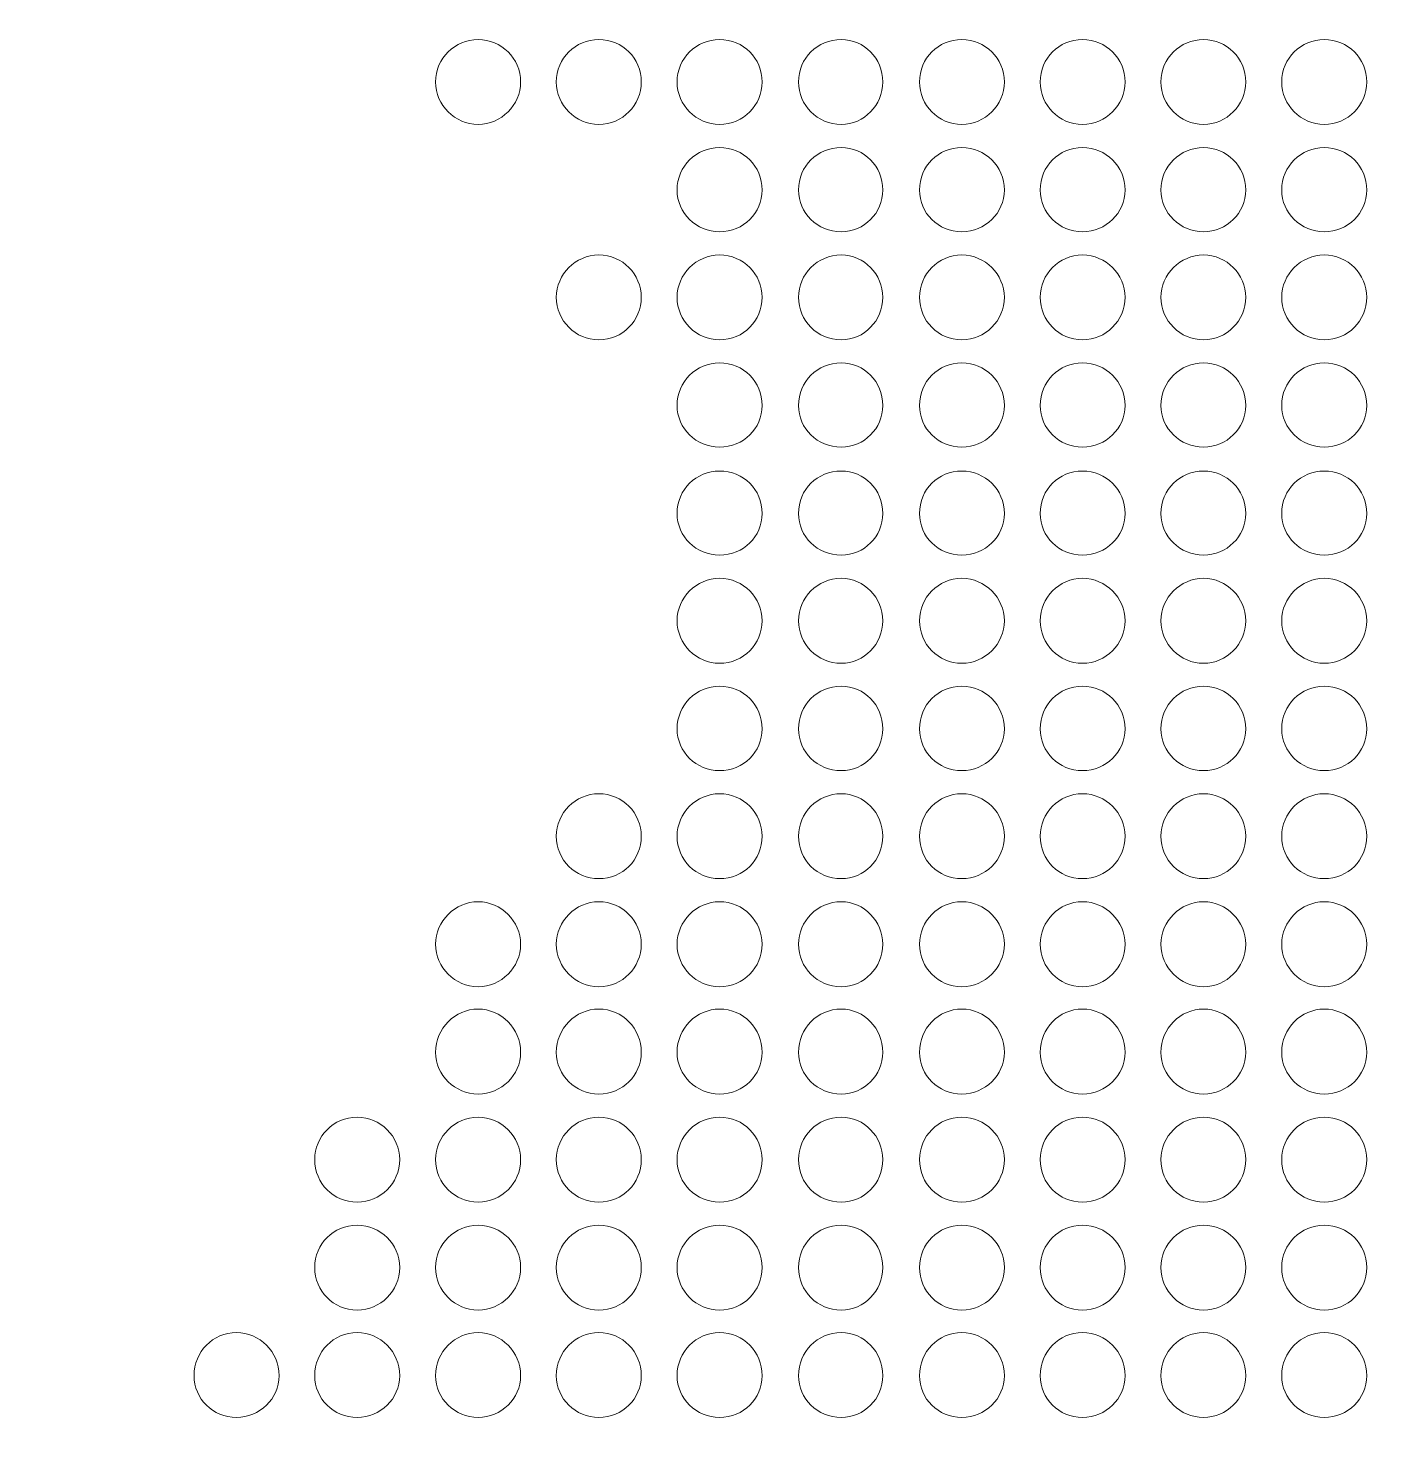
# Model space of a CAD drawing. Header units: inches. Extents: x 243 to 900, y -519 to -86.
# Drawn here: x 300.23 to 328, y -228.56 to -199.88 of the extents above; entities that cross this region are included whole.
import ezdxf

# ---------------------------------------------------------------- set-up
doc = ezdxf.new("R2010")
doc.units = ezdxf.units.IN
doc.header["$MEASUREMENT"] = 0
doc.layers.add('Layer 1', color=7, linetype='Continuous')

# ---------------------------------------------------------------- blocks, each defined once
blk = doc.blocks.new('block 3')
at = {"layer": 'Layer 1', "lineweight": 0}
blk.add_open_spline([(898.138, -484.267), (898.138, -494.991), (889.368, -503.763), (878.645, -503.763), (878.645, -503.763), (266.12, -503.763), (266.12, -503.763), (255.397, -503.763), (246.624, -494.991), (246.624, -484.267), (246.624, -484.267), (246.624, -108.507), (246.624, -108.507), (246.624, -97.783), (255.397, -89.011), (266.12, -89.011), (266.12, -89.011), (878.645, -89.011), (878.645, -89.011), (889.368, -89.011), (898.138, -97.783), (898.138, -108.507), (898.138, -108.507), (898.138, -484.267), (898.138, -484.267)], degree=3, knots=[0, 0, 0, 0, 1, 1, 1, 2, 2, 2, 3, 3, 3, 4, 4, 4, 5, 5, 5, 6, 6, 6, 7, 7, 7, 8, 8, 8, 8], dxfattribs=at)
blk = doc.blocks.new('block 2')
at = {"layer": 'Layer 1'}
blk.add_blockref('block 3', (0, 0), dxfattribs=at)
blk = doc.blocks.new('block 33')
at = {"layer": 'Layer 1', "lineweight": 0}
for points in [[(310.309, -200.984), (310.309, -201.455), (309.91, -201.852), (309.439, -201.852), (308.966, -201.852), (308.567, -201.455), (308.567, -200.984), (308.567, -200.494), (308.966, -200.114), (309.439, -200.114), (309.91, -200.114), (310.309, -200.494), (310.309, -200.984)], [(312.778, -200.984), (312.778, -201.455), (312.397, -201.852), (311.908, -201.852), (311.435, -201.852), (311.039, -201.455), (311.039, -200.984), (311.039, -200.494), (311.435, -200.114), (311.908, -200.114), (312.397, -200.114), (312.778, -200.494), (312.778, -200.984)], [(315.253, -200.984), (315.253, -201.455), (314.869, -201.852), (314.38, -201.852), (313.907, -201.852), (313.511, -201.455), (313.511, -200.984), (313.511, -200.494), (313.907, -200.114), (314.38, -200.114), (314.869, -200.114), (315.253, -200.494), (315.253, -200.984)], [(317.722, -200.984), (317.722, -201.455), (317.339, -201.852), (316.871, -201.852), (316.379, -201.852), (315.998, -201.455), (315.998, -200.984), (315.998, -200.494), (316.379, -200.114), (316.871, -200.114), (317.339, -200.114), (317.722, -200.494), (317.722, -200.984)], [(320.21, -200.984), (320.21, -201.455), (319.814, -201.852), (319.34, -201.852), (318.854, -201.852), (318.473, -201.455), (318.473, -200.984), (318.473, -200.494), (318.854, -200.114), (319.34, -200.114), (319.814, -200.114), (320.21, -200.494), (320.21, -200.984)], [(322.682, -200.984), (322.682, -201.455), (322.283, -201.852), (321.812, -201.852), (321.326, -201.852), (320.943, -201.455), (320.943, -200.984), (320.943, -200.494), (321.326, -200.114), (321.812, -200.114), (322.283, -200.114), (322.682, -200.494), (322.682, -200.984)], [(325.152, -200.984), (325.152, -201.455), (324.758, -201.852), (324.287, -201.852), (323.809, -201.852), (323.415, -201.455), (323.415, -200.984), (323.415, -200.494), (323.809, -200.114), (324.287, -200.114), (324.758, -200.114), (325.152, -200.494), (325.152, -200.984)], [(327.626, -200.984), (327.626, -201.455), (327.245, -201.852), (326.756, -201.852), (326.283, -201.852), (325.886, -201.455), (325.886, -200.984), (325.886, -200.494), (326.283, -200.114), (326.756, -200.114), (327.245, -200.114), (327.626, -200.494), (327.626, -200.984)]]:
    blk.add_open_spline(points, degree=3, knots=[0, 0, 0, 0, 1, 1, 1, 2, 2, 2, 3, 3, 3, 4, 4, 4, 4], dxfattribs=at)
blk = doc.blocks.new('block 34')
at = {"layer": 'Layer 1', "lineweight": 0}
for points in [[(315.253, -203.195), (315.253, -203.669), (314.869, -204.049), (314.38, -204.049), (313.907, -204.049), (313.511, -203.669), (313.511, -203.195), (313.511, -202.706), (313.907, -202.327), (314.38, -202.327), (314.869, -202.327), (315.253, -202.706), (315.253, -203.195)], [(317.722, -203.195), (317.722, -203.669), (317.339, -204.049), (316.871, -204.049), (316.379, -204.049), (315.998, -203.669), (315.998, -203.195), (315.998, -202.706), (316.379, -202.327), (316.871, -202.327), (317.339, -202.327), (317.722, -202.706), (317.722, -203.195)], [(320.21, -203.195), (320.21, -203.669), (319.814, -204.049), (319.34, -204.049), (318.854, -204.049), (318.473, -203.669), (318.473, -203.195), (318.473, -202.706), (318.854, -202.327), (319.34, -202.327), (319.814, -202.327), (320.21, -202.706), (320.21, -203.195)], [(322.682, -203.195), (322.682, -203.669), (322.283, -204.049), (321.812, -204.049), (321.326, -204.049), (320.943, -203.669), (320.943, -203.195), (320.943, -202.706), (321.326, -202.327), (321.812, -202.327), (322.283, -202.327), (322.682, -202.706), (322.682, -203.195)], [(325.152, -203.195), (325.152, -203.669), (324.758, -204.049), (324.287, -204.049), (323.809, -204.049), (323.415, -203.669), (323.415, -203.195), (323.415, -202.706), (323.809, -202.327), (324.287, -202.327), (324.758, -202.327), (325.152, -202.706), (325.152, -203.195)], [(327.626, -203.195), (327.626, -203.669), (327.245, -204.049), (326.756, -204.049), (326.283, -204.049), (325.886, -203.669), (325.886, -203.195), (325.886, -202.706), (326.283, -202.327), (326.756, -202.327), (327.245, -202.327), (327.626, -202.706), (327.626, -203.195)]]:
    blk.add_open_spline(points, degree=3, knots=[0, 0, 0, 0, 1, 1, 1, 2, 2, 2, 3, 3, 3, 4, 4, 4, 4], dxfattribs=at)
blk = doc.blocks.new('block 35')
at = {"layer": 'Layer 1', "lineweight": 0}
for points in [[(312.778, -205.392), (312.778, -205.868), (312.397, -206.263), (311.908, -206.263), (311.435, -206.263), (311.039, -205.868), (311.039, -205.392), (311.039, -204.921), (311.435, -204.525), (311.908, -204.525), (312.397, -204.525), (312.778, -204.921), (312.778, -205.392)], [(315.253, -205.392), (315.253, -205.868), (314.869, -206.263), (314.38, -206.263), (313.907, -206.263), (313.511, -205.868), (313.511, -205.392), (313.511, -204.921), (313.907, -204.525), (314.38, -204.525), (314.869, -204.525), (315.253, -204.921), (315.253, -205.392)], [(317.722, -205.392), (317.722, -205.868), (317.339, -206.263), (316.871, -206.263), (316.379, -206.263), (315.998, -205.868), (315.998, -205.392), (315.998, -204.921), (316.379, -204.525), (316.871, -204.525), (317.339, -204.525), (317.722, -204.921), (317.722, -205.392)], [(320.21, -205.392), (320.21, -205.868), (319.814, -206.263), (319.34, -206.263), (318.854, -206.263), (318.473, -205.868), (318.473, -205.392), (318.473, -204.921), (318.854, -204.525), (319.34, -204.525), (319.814, -204.525), (320.21, -204.921), (320.21, -205.392)], [(322.682, -205.392), (322.682, -205.868), (322.283, -206.263), (321.812, -206.263), (321.326, -206.263), (320.943, -205.868), (320.943, -205.392), (320.943, -204.921), (321.326, -204.525), (321.812, -204.525), (322.283, -204.525), (322.682, -204.921), (322.682, -205.392)], [(325.152, -205.392), (325.152, -205.868), (324.758, -206.263), (324.287, -206.263), (323.809, -206.263), (323.415, -205.868), (323.415, -205.392), (323.415, -204.921), (323.809, -204.525), (324.287, -204.525), (324.758, -204.525), (325.152, -204.921), (325.152, -205.392)], [(327.626, -205.392), (327.626, -205.868), (327.245, -206.263), (326.756, -206.263), (326.283, -206.263), (325.886, -205.868), (325.886, -205.392), (325.886, -204.921), (326.283, -204.525), (326.756, -204.525), (327.245, -204.525), (327.626, -204.921), (327.626, -205.392)]]:
    blk.add_open_spline(points, degree=3, knots=[0, 0, 0, 0, 1, 1, 1, 2, 2, 2, 3, 3, 3, 4, 4, 4, 4], dxfattribs=at)
blk = doc.blocks.new('block 36')
at = {"layer": 'Layer 1', "lineweight": 0}
for points in [[(315.253, -207.606), (315.253, -208.078), (314.869, -208.459), (314.38, -208.459), (313.907, -208.459), (313.511, -208.078), (313.511, -207.606), (313.511, -207.117), (313.907, -206.734), (314.38, -206.734), (314.869, -206.734), (315.253, -207.117), (315.253, -207.606)], [(317.722, -207.606), (317.722, -208.078), (317.339, -208.459), (316.871, -208.459), (316.379, -208.459), (315.998, -208.078), (315.998, -207.606), (315.998, -207.117), (316.379, -206.734), (316.871, -206.734), (317.339, -206.734), (317.722, -207.117), (317.722, -207.606)], [(320.21, -207.606), (320.21, -208.078), (319.814, -208.459), (319.34, -208.459), (318.854, -208.459), (318.473, -208.078), (318.473, -207.606), (318.473, -207.117), (318.854, -206.734), (319.34, -206.734), (319.814, -206.734), (320.21, -207.117), (320.21, -207.606)], [(322.682, -207.606), (322.682, -208.078), (322.283, -208.459), (321.812, -208.459), (321.326, -208.459), (320.943, -208.078), (320.943, -207.606), (320.943, -207.117), (321.326, -206.734), (321.812, -206.734), (322.283, -206.734), (322.682, -207.117), (322.682, -207.606)], [(325.152, -207.606), (325.152, -208.078), (324.758, -208.459), (324.287, -208.459), (323.809, -208.459), (323.415, -208.078), (323.415, -207.606), (323.415, -207.117), (323.809, -206.734), (324.287, -206.734), (324.758, -206.734), (325.152, -207.117), (325.152, -207.606)], [(327.626, -207.606), (327.626, -208.078), (327.245, -208.459), (326.756, -208.459), (326.283, -208.459), (325.886, -208.078), (325.886, -207.606), (325.886, -207.117), (326.283, -206.734), (326.756, -206.734), (327.245, -206.734), (327.626, -207.117), (327.626, -207.606)]]:
    blk.add_open_spline(points, degree=3, knots=[0, 0, 0, 0, 1, 1, 1, 2, 2, 2, 3, 3, 3, 4, 4, 4, 4], dxfattribs=at)
blk = doc.blocks.new('block 37')
at = {"layer": 'Layer 1', "lineweight": 0}
for points in [[(315.253, -209.817), (315.253, -210.291), (314.869, -210.671), (314.38, -210.671), (313.907, -210.671), (313.511, -210.291), (313.511, -209.817), (313.511, -209.327), (313.907, -208.948), (314.38, -208.948), (314.869, -208.948), (315.253, -209.327), (315.253, -209.817)], [(317.722, -209.817), (317.722, -210.291), (317.339, -210.671), (316.871, -210.671), (316.379, -210.671), (315.998, -210.291), (315.998, -209.817), (315.998, -209.327), (316.379, -208.948), (316.871, -208.948), (317.339, -208.948), (317.722, -209.327), (317.722, -209.817)], [(320.21, -209.817), (320.21, -210.291), (319.814, -210.671), (319.34, -210.671), (318.854, -210.671), (318.473, -210.291), (318.473, -209.817), (318.473, -209.327), (318.854, -208.948), (319.34, -208.948), (319.814, -208.948), (320.21, -209.327), (320.21, -209.817)], [(322.682, -209.817), (322.682, -210.291), (322.283, -210.671), (321.812, -210.671), (321.326, -210.671), (320.943, -210.291), (320.943, -209.817), (320.943, -209.327), (321.326, -208.948), (321.812, -208.948), (322.283, -208.948), (322.682, -209.327), (322.682, -209.817)], [(325.152, -209.817), (325.152, -210.291), (324.758, -210.671), (324.287, -210.671), (323.809, -210.671), (323.415, -210.291), (323.415, -209.817), (323.415, -209.327), (323.809, -208.948), (324.287, -208.948), (324.758, -208.948), (325.152, -209.327), (325.152, -209.817)], [(327.626, -209.817), (327.626, -210.291), (327.245, -210.671), (326.756, -210.671), (326.283, -210.671), (325.886, -210.291), (325.886, -209.817), (325.886, -209.327), (326.283, -208.948), (326.756, -208.948), (327.245, -208.948), (327.626, -209.327), (327.626, -209.817)]]:
    blk.add_open_spline(points, degree=3, knots=[0, 0, 0, 0, 1, 1, 1, 2, 2, 2, 3, 3, 3, 4, 4, 4, 4], dxfattribs=at)
blk = doc.blocks.new('block 38')
at = {"layer": 'Layer 1', "lineweight": 0}
for points in [[(315.253, -212.014), (315.253, -212.49), (314.869, -212.886), (314.38, -212.886), (313.907, -212.886), (313.511, -212.49), (313.511, -212.014), (313.511, -211.543), (313.907, -211.145), (314.38, -211.145), (314.869, -211.145), (315.253, -211.543), (315.253, -212.014)], [(317.722, -212.014), (317.722, -212.49), (317.339, -212.886), (316.871, -212.886), (316.379, -212.886), (315.998, -212.49), (315.998, -212.014), (315.998, -211.543), (316.379, -211.145), (316.871, -211.145), (317.339, -211.145), (317.722, -211.543), (317.722, -212.014)], [(320.21, -212.014), (320.21, -212.49), (319.814, -212.886), (319.34, -212.886), (318.854, -212.886), (318.473, -212.49), (318.473, -212.014), (318.473, -211.543), (318.854, -211.145), (319.34, -211.145), (319.814, -211.145), (320.21, -211.543), (320.21, -212.014)], [(322.682, -212.014), (322.682, -212.49), (322.283, -212.886), (321.812, -212.886), (321.326, -212.886), (320.943, -212.49), (320.943, -212.014), (320.943, -211.543), (321.326, -211.145), (321.812, -211.145), (322.283, -211.145), (322.682, -211.543), (322.682, -212.014)], [(325.152, -212.014), (325.152, -212.49), (324.758, -212.886), (324.287, -212.886), (323.809, -212.886), (323.415, -212.49), (323.415, -212.014), (323.415, -211.543), (323.809, -211.145), (324.287, -211.145), (324.758, -211.145), (325.152, -211.543), (325.152, -212.014)], [(327.626, -212.014), (327.626, -212.49), (327.245, -212.886), (326.756, -212.886), (326.283, -212.886), (325.886, -212.49), (325.886, -212.014), (325.886, -211.543), (326.283, -211.145), (326.756, -211.145), (327.245, -211.145), (327.626, -211.543), (327.626, -212.014)]]:
    blk.add_open_spline(points, degree=3, knots=[0, 0, 0, 0, 1, 1, 1, 2, 2, 2, 3, 3, 3, 4, 4, 4, 4], dxfattribs=at)
blk = doc.blocks.new('block 39')
at = {"layer": 'Layer 1', "lineweight": 0}
for points in [[(315.253, -214.229), (315.253, -214.699), (314.869, -215.083), (314.38, -215.083), (313.907, -215.083), (313.511, -214.699), (313.511, -214.229), (313.511, -213.74), (313.907, -213.355), (314.38, -213.355), (314.869, -213.355), (315.253, -213.74), (315.253, -214.229)], [(317.722, -214.229), (317.722, -214.699), (317.339, -215.083), (316.871, -215.083), (316.379, -215.083), (315.998, -214.699), (315.998, -214.229), (315.998, -213.74), (316.379, -213.355), (316.871, -213.355), (317.339, -213.355), (317.722, -213.74), (317.722, -214.229)], [(320.21, -214.229), (320.21, -214.699), (319.814, -215.083), (319.34, -215.083), (318.854, -215.083), (318.473, -214.699), (318.473, -214.229), (318.473, -213.74), (318.854, -213.355), (319.34, -213.355), (319.814, -213.355), (320.21, -213.74), (320.21, -214.229)], [(322.682, -214.229), (322.682, -214.699), (322.283, -215.083), (321.812, -215.083), (321.326, -215.083), (320.943, -214.699), (320.943, -214.229), (320.943, -213.74), (321.326, -213.355), (321.812, -213.355), (322.283, -213.355), (322.682, -213.74), (322.682, -214.229)], [(325.152, -214.229), (325.152, -214.699), (324.758, -215.083), (324.287, -215.083), (323.809, -215.083), (323.415, -214.699), (323.415, -214.229), (323.415, -213.74), (323.809, -213.355), (324.287, -213.355), (324.758, -213.355), (325.152, -213.74), (325.152, -214.229)], [(327.626, -214.229), (327.626, -214.699), (327.245, -215.083), (326.756, -215.083), (326.283, -215.083), (325.886, -214.699), (325.886, -214.229), (325.886, -213.74), (326.283, -213.355), (326.756, -213.355), (327.245, -213.355), (327.626, -213.74), (327.626, -214.229)]]:
    blk.add_open_spline(points, degree=3, knots=[0, 0, 0, 0, 1, 1, 1, 2, 2, 2, 3, 3, 3, 4, 4, 4, 4], dxfattribs=at)
blk = doc.blocks.new('block 40')
at = {"layer": 'Layer 1', "lineweight": 0}
for points in [[(312.778, -216.425), (312.778, -216.914), (312.397, -217.295), (311.908, -217.295), (311.435, -217.295), (311.039, -216.914), (311.039, -216.425), (311.039, -215.952), (311.435, -215.556), (311.908, -215.556), (312.397, -215.556), (312.778, -215.952), (312.778, -216.425)], [(315.253, -216.425), (315.253, -216.914), (314.869, -217.295), (314.38, -217.295), (313.907, -217.295), (313.511, -216.914), (313.511, -216.425), (313.511, -215.952), (313.907, -215.556), (314.38, -215.556), (314.869, -215.556), (315.253, -215.952), (315.253, -216.425)], [(317.722, -216.425), (317.722, -216.914), (317.339, -217.295), (316.871, -217.295), (316.379, -217.295), (315.998, -216.914), (315.998, -216.425), (315.998, -215.952), (316.379, -215.556), (316.871, -215.556), (317.339, -215.556), (317.722, -215.952), (317.722, -216.425)], [(320.21, -216.425), (320.21, -216.914), (319.814, -217.295), (319.34, -217.295), (318.854, -217.295), (318.473, -216.914), (318.473, -216.425), (318.473, -215.952), (318.854, -215.556), (319.34, -215.556), (319.814, -215.556), (320.21, -215.952), (320.21, -216.425)], [(322.682, -216.425), (322.682, -216.914), (322.283, -217.295), (321.812, -217.295), (321.326, -217.295), (320.943, -216.914), (320.943, -216.425), (320.943, -215.952), (321.326, -215.556), (321.812, -215.556), (322.283, -215.556), (322.682, -215.952), (322.682, -216.425)], [(325.152, -216.425), (325.152, -216.914), (324.758, -217.295), (324.287, -217.295), (323.809, -217.295), (323.415, -216.914), (323.415, -216.425), (323.415, -215.952), (323.809, -215.556), (324.287, -215.556), (324.758, -215.556), (325.152, -215.952), (325.152, -216.425)], [(327.626, -216.425), (327.626, -216.914), (327.245, -217.295), (326.756, -217.295), (326.283, -217.295), (325.886, -216.914), (325.886, -216.425), (325.886, -215.952), (326.283, -215.556), (326.756, -215.556), (327.245, -215.556), (327.626, -215.952), (327.626, -216.425)]]:
    blk.add_open_spline(points, degree=3, knots=[0, 0, 0, 0, 1, 1, 1, 2, 2, 2, 3, 3, 3, 4, 4, 4, 4], dxfattribs=at)
blk = doc.blocks.new('block 41')
at = {"layer": 'Layer 1', "lineweight": 0}
for points in [[(310.309, -218.637), (310.309, -219.111), (309.91, -219.509), (309.439, -219.509), (308.966, -219.509), (308.567, -219.111), (308.567, -218.637), (308.567, -218.166), (308.966, -217.768), (309.439, -217.768), (309.91, -217.768), (310.309, -218.166), (310.309, -218.637)], [(312.778, -218.637), (312.778, -219.111), (312.397, -219.509), (311.908, -219.509), (311.435, -219.509), (311.039, -219.111), (311.039, -218.637), (311.039, -218.166), (311.435, -217.768), (311.908, -217.768), (312.397, -217.768), (312.778, -218.166), (312.778, -218.637)], [(315.253, -218.637), (315.253, -219.111), (314.869, -219.509), (314.38, -219.509), (313.907, -219.509), (313.511, -219.111), (313.511, -218.637), (313.511, -218.166), (313.907, -217.768), (314.38, -217.768), (314.869, -217.768), (315.253, -218.166), (315.253, -218.637)], [(317.722, -218.637), (317.722, -219.111), (317.339, -219.509), (316.871, -219.509), (316.379, -219.509), (315.998, -219.111), (315.998, -218.637), (315.998, -218.166), (316.379, -217.768), (316.871, -217.768), (317.339, -217.768), (317.722, -218.166), (317.722, -218.637)], [(320.21, -218.637), (320.21, -219.111), (319.814, -219.509), (319.34, -219.509), (318.854, -219.509), (318.473, -219.111), (318.473, -218.637), (318.473, -218.166), (318.854, -217.768), (319.34, -217.768), (319.814, -217.768), (320.21, -218.166), (320.21, -218.637)], [(322.682, -218.637), (322.682, -219.111), (322.283, -219.509), (321.812, -219.509), (321.326, -219.509), (320.943, -219.111), (320.943, -218.637), (320.943, -218.166), (321.326, -217.768), (321.812, -217.768), (322.283, -217.768), (322.682, -218.166), (322.682, -218.637)], [(325.152, -218.637), (325.152, -219.111), (324.758, -219.509), (324.287, -219.509), (323.809, -219.509), (323.415, -219.111), (323.415, -218.637), (323.415, -218.166), (323.809, -217.768), (324.287, -217.768), (324.758, -217.768), (325.152, -218.166), (325.152, -218.637)], [(327.626, -218.637), (327.626, -219.111), (327.245, -219.509), (326.756, -219.509), (326.283, -219.509), (325.886, -219.111), (325.886, -218.637), (325.886, -218.166), (326.283, -217.768), (326.756, -217.768), (327.245, -217.768), (327.626, -218.166), (327.626, -218.637)]]:
    blk.add_open_spline(points, degree=3, knots=[0, 0, 0, 0, 1, 1, 1, 2, 2, 2, 3, 3, 3, 4, 4, 4, 4], dxfattribs=at)
blk = doc.blocks.new('block 42')
at = {"layer": 'Layer 1', "lineweight": 0}
for points in [[(310.309, -220.851), (310.309, -221.32), (309.91, -221.705), (309.439, -221.705), (308.966, -221.705), (308.567, -221.32), (308.567, -220.851), (308.567, -220.363), (308.966, -219.965), (309.439, -219.965), (309.91, -219.965), (310.309, -220.363), (310.309, -220.851)], [(312.778, -220.851), (312.778, -221.32), (312.397, -221.705), (311.908, -221.705), (311.435, -221.705), (311.039, -221.32), (311.039, -220.851), (311.039, -220.363), (311.435, -219.965), (311.908, -219.965), (312.397, -219.965), (312.778, -220.363), (312.778, -220.851)], [(315.253, -220.851), (315.253, -221.32), (314.869, -221.705), (314.38, -221.705), (313.907, -221.705), (313.511, -221.32), (313.511, -220.851), (313.511, -220.363), (313.907, -219.965), (314.38, -219.965), (314.869, -219.965), (315.253, -220.363), (315.253, -220.851)], [(317.722, -220.851), (317.722, -221.32), (317.339, -221.705), (316.871, -221.705), (316.379, -221.705), (315.998, -221.32), (315.998, -220.851), (315.998, -220.363), (316.379, -219.965), (316.871, -219.965), (317.339, -219.965), (317.722, -220.363), (317.722, -220.851)], [(320.21, -220.851), (320.21, -221.32), (319.814, -221.705), (319.34, -221.705), (318.854, -221.705), (318.473, -221.32), (318.473, -220.851), (318.473, -220.363), (318.854, -219.965), (319.34, -219.965), (319.814, -219.965), (320.21, -220.363), (320.21, -220.851)], [(322.682, -220.851), (322.682, -221.32), (322.283, -221.705), (321.812, -221.705), (321.326, -221.705), (320.943, -221.32), (320.943, -220.851), (320.943, -220.363), (321.326, -219.965), (321.812, -219.965), (322.283, -219.965), (322.682, -220.363), (322.682, -220.851)], [(325.152, -220.851), (325.152, -221.32), (324.758, -221.705), (324.287, -221.705), (323.809, -221.705), (323.415, -221.32), (323.415, -220.851), (323.415, -220.363), (323.809, -219.965), (324.287, -219.965), (324.758, -219.965), (325.152, -220.363), (325.152, -220.851)], [(327.626, -220.851), (327.626, -221.32), (327.245, -221.705), (326.756, -221.705), (326.283, -221.705), (325.886, -221.32), (325.886, -220.851), (325.886, -220.363), (326.283, -219.965), (326.756, -219.965), (327.245, -219.965), (327.626, -220.363), (327.626, -220.851)]]:
    blk.add_open_spline(points, degree=3, knots=[0, 0, 0, 0, 1, 1, 1, 2, 2, 2, 3, 3, 3, 4, 4, 4, 4], dxfattribs=at)
blk = doc.blocks.new('block 43')
at = {"layer": 'Layer 1', "lineweight": 0}
for points in [[(307.834, -223.046), (307.834, -223.537), (307.438, -223.917), (306.964, -223.917), (306.475, -223.917), (306.095, -223.537), (306.095, -223.046), (306.095, -222.573), (306.475, -222.178), (306.964, -222.178), (307.438, -222.178), (307.834, -222.573), (307.834, -223.046)], [(310.309, -223.046), (310.309, -223.537), (309.91, -223.917), (309.439, -223.917), (308.966, -223.917), (308.567, -223.537), (308.567, -223.046), (308.567, -222.573), (308.966, -222.178), (309.439, -222.178), (309.91, -222.178), (310.309, -222.573), (310.309, -223.046)], [(312.778, -223.046), (312.778, -223.537), (312.397, -223.917), (311.908, -223.917), (311.435, -223.917), (311.039, -223.537), (311.039, -223.046), (311.039, -222.573), (311.435, -222.178), (311.908, -222.178), (312.397, -222.178), (312.778, -222.573), (312.778, -223.046)], [(315.253, -223.046), (315.253, -223.537), (314.869, -223.917), (314.38, -223.917), (313.907, -223.917), (313.511, -223.537), (313.511, -223.046), (313.511, -222.573), (313.907, -222.178), (314.38, -222.178), (314.869, -222.178), (315.253, -222.573), (315.253, -223.046)], [(317.722, -223.046), (317.722, -223.537), (317.339, -223.917), (316.871, -223.917), (316.379, -223.917), (315.998, -223.537), (315.998, -223.046), (315.998, -222.573), (316.379, -222.178), (316.871, -222.178), (317.339, -222.178), (317.722, -222.573), (317.722, -223.046)], [(320.21, -223.046), (320.21, -223.537), (319.814, -223.917), (319.34, -223.917), (318.854, -223.917), (318.473, -223.537), (318.473, -223.046), (318.473, -222.573), (318.854, -222.178), (319.34, -222.178), (319.814, -222.178), (320.21, -222.573), (320.21, -223.046)], [(322.682, -223.046), (322.682, -223.537), (322.283, -223.917), (321.812, -223.917), (321.326, -223.917), (320.943, -223.537), (320.943, -223.046), (320.943, -222.573), (321.326, -222.178), (321.812, -222.178), (322.283, -222.178), (322.682, -222.573), (322.682, -223.046)], [(325.152, -223.046), (325.152, -223.537), (324.758, -223.917), (324.287, -223.917), (323.809, -223.917), (323.415, -223.537), (323.415, -223.046), (323.415, -222.573), (323.809, -222.178), (324.287, -222.178), (324.758, -222.178), (325.152, -222.573), (325.152, -223.046)], [(327.626, -223.046), (327.626, -223.537), (327.245, -223.917), (326.756, -223.917), (326.283, -223.917), (325.886, -223.537), (325.886, -223.046), (325.886, -222.573), (326.283, -222.178), (326.756, -222.178), (327.245, -222.178), (327.626, -222.573), (327.626, -223.046)]]:
    blk.add_open_spline(points, degree=3, knots=[0, 0, 0, 0, 1, 1, 1, 2, 2, 2, 3, 3, 3, 4, 4, 4, 4], dxfattribs=at)
blk = doc.blocks.new('block 44')
at = {"layer": 'Layer 1', "lineweight": 0}
for points in [[(307.834, -225.259), (307.834, -225.733), (307.438, -226.13), (306.964, -226.13), (306.475, -226.13), (306.095, -225.733), (306.095, -225.259), (306.095, -224.773), (306.475, -224.391), (306.964, -224.391), (307.438, -224.391), (307.834, -224.773), (307.834, -225.259)], [(310.309, -225.259), (310.309, -225.733), (309.91, -226.13), (309.439, -226.13), (308.966, -226.13), (308.567, -225.733), (308.567, -225.259), (308.567, -224.773), (308.966, -224.391), (309.439, -224.391), (309.91, -224.391), (310.309, -224.773), (310.309, -225.259)], [(312.778, -225.259), (312.778, -225.733), (312.397, -226.13), (311.908, -226.13), (311.435, -226.13), (311.039, -225.733), (311.039, -225.259), (311.039, -224.773), (311.435, -224.391), (311.908, -224.391), (312.397, -224.391), (312.778, -224.773), (312.778, -225.259)], [(315.253, -225.259), (315.253, -225.733), (314.869, -226.13), (314.38, -226.13), (313.907, -226.13), (313.511, -225.733), (313.511, -225.259), (313.511, -224.773), (313.907, -224.391), (314.38, -224.391), (314.869, -224.391), (315.253, -224.773), (315.253, -225.259)], [(317.722, -225.259), (317.722, -225.733), (317.339, -226.13), (316.871, -226.13), (316.379, -226.13), (315.998, -225.733), (315.998, -225.259), (315.998, -224.773), (316.379, -224.391), (316.871, -224.391), (317.339, -224.391), (317.722, -224.773), (317.722, -225.259)], [(320.21, -225.259), (320.21, -225.733), (319.814, -226.13), (319.34, -226.13), (318.854, -226.13), (318.473, -225.733), (318.473, -225.259), (318.473, -224.773), (318.854, -224.391), (319.34, -224.391), (319.814, -224.391), (320.21, -224.773), (320.21, -225.259)], [(322.682, -225.259), (322.682, -225.733), (322.283, -226.13), (321.812, -226.13), (321.326, -226.13), (320.943, -225.733), (320.943, -225.259), (320.943, -224.773), (321.326, -224.391), (321.812, -224.391), (322.283, -224.391), (322.682, -224.773), (322.682, -225.259)], [(325.152, -225.259), (325.152, -225.733), (324.758, -226.13), (324.287, -226.13), (323.809, -226.13), (323.415, -225.733), (323.415, -225.259), (323.415, -224.773), (323.809, -224.391), (324.287, -224.391), (324.758, -224.391), (325.152, -224.773), (325.152, -225.259)], [(327.626, -225.259), (327.626, -225.733), (327.245, -226.13), (326.756, -226.13), (326.283, -226.13), (325.886, -225.733), (325.886, -225.259), (325.886, -224.773), (326.283, -224.391), (326.756, -224.391), (327.245, -224.391), (327.626, -224.773), (327.626, -225.259)]]:
    blk.add_open_spline(points, degree=3, knots=[0, 0, 0, 0, 1, 1, 1, 2, 2, 2, 3, 3, 3, 4, 4, 4, 4], dxfattribs=at)
blk = doc.blocks.new('block 45')
at = {"layer": 'Layer 1', "lineweight": 0}
for points in [[(305.365, -227.472), (305.365, -227.945), (304.966, -228.326), (304.492, -228.326), (304.006, -228.326), (303.625, -227.945), (303.625, -227.472), (303.625, -226.983), (304.006, -226.587), (304.492, -226.587), (304.966, -226.587), (305.365, -226.983), (305.365, -227.472)], [(307.834, -227.472), (307.834, -227.945), (307.438, -228.326), (306.964, -228.326), (306.475, -228.326), (306.095, -227.945), (306.095, -227.472), (306.095, -226.983), (306.475, -226.587), (306.964, -226.587), (307.438, -226.587), (307.834, -226.983), (307.834, -227.472)], [(310.309, -227.472), (310.309, -227.945), (309.91, -228.326), (309.439, -228.326), (308.966, -228.326), (308.567, -227.945), (308.567, -227.472), (308.567, -226.983), (308.966, -226.587), (309.439, -226.587), (309.91, -226.587), (310.309, -226.983), (310.309, -227.472)], [(312.778, -227.472), (312.778, -227.945), (312.397, -228.326), (311.908, -228.326), (311.435, -228.326), (311.039, -227.945), (311.039, -227.472), (311.039, -226.983), (311.435, -226.587), (311.908, -226.587), (312.397, -226.587), (312.778, -226.983), (312.778, -227.472)], [(315.253, -227.472), (315.253, -227.945), (314.869, -228.326), (314.38, -228.326), (313.907, -228.326), (313.511, -227.945), (313.511, -227.472), (313.511, -226.983), (313.907, -226.587), (314.38, -226.587), (314.869, -226.587), (315.253, -226.983), (315.253, -227.472)], [(317.722, -227.472), (317.722, -227.945), (317.339, -228.326), (316.871, -228.326), (316.379, -228.326), (315.998, -227.945), (315.998, -227.472), (315.998, -226.983), (316.379, -226.587), (316.871, -226.587), (317.339, -226.587), (317.722, -226.983), (317.722, -227.472)], [(320.21, -227.472), (320.21, -227.945), (319.814, -228.326), (319.34, -228.326), (318.854, -228.326), (318.473, -227.945), (318.473, -227.472), (318.473, -226.983), (318.854, -226.587), (319.34, -226.587), (319.814, -226.587), (320.21, -226.983), (320.21, -227.472)], [(322.682, -227.472), (322.682, -227.945), (322.283, -228.326), (321.812, -228.326), (321.326, -228.326), (320.943, -227.945), (320.943, -227.472), (320.943, -226.983), (321.326, -226.587), (321.812, -226.587), (322.283, -226.587), (322.682, -226.983), (322.682, -227.472)], [(325.152, -227.472), (325.152, -227.945), (324.758, -228.326), (324.287, -228.326), (323.809, -228.326), (323.415, -227.945), (323.415, -227.472), (323.415, -226.983), (323.809, -226.587), (324.287, -226.587), (324.758, -226.587), (325.152, -226.983), (325.152, -227.472)], [(327.626, -227.472), (327.626, -227.945), (327.245, -228.326), (326.756, -228.326), (326.283, -228.326), (325.886, -227.945), (325.886, -227.472), (325.886, -226.983), (326.283, -226.587), (326.756, -226.587), (327.245, -226.587), (327.626, -226.983), (327.626, -227.472)]]:
    blk.add_open_spline(points, degree=3, knots=[0, 0, 0, 0, 1, 1, 1, 2, 2, 2, 3, 3, 3, 4, 4, 4, 4], dxfattribs=at)
blk = doc.blocks.new('block 5')
at = {"layer": 'Layer 1'}
for name in ['block 33', 'block 34', 'block 35', 'block 36', 'block 37', 'block 38', 'block 39', 'block 40', 'block 41', 'block 42', 'block 43', 'block 44', 'block 45']:
    blk.add_blockref(name, (0, 0), dxfattribs=at)
blk = doc.blocks.new('block 4')
at = {"layer": 'Layer 1'}
blk.add_blockref('block 5', (0, 0), dxfattribs=at)

msp = doc.modelspace()

# ---------------------------------------------------------------- linework, layer by layer
at = {"layer": 'Layer 1', "lineweight": 0}
msp.add_open_spline([(771.889, -89.011), (771.889, -89.011), (266.12, -89.011), (266.12, -89.011), (255.397, -89.011), (246.624, -97.783), (246.624, -108.507), (246.624, -108.507), (246.624, -499.044), (246.624, -499.044), (246.624, -509.767), (255.397, -518.54), (266.12, -518.54), (266.12, -518.54), (371.556, -518.54), (371.556, -518.54), (400.967, -304.591), (562.913, -132.915), (771.889, -89.011)], degree=3, knots=[0, 0, 0, 0, 1, 1, 1, 2, 2, 2, 3, 3, 3, 4, 4, 4, 5, 5, 5, 6, 6, 6, 6], dxfattribs=at)

# ---------------------------------------------------------------- block references
at = {"layer": 'Layer 1'}
for name in ['block 2', 'block 4']:
    msp.add_blockref(name, (0, 0), dxfattribs=at)

doc.saveas('drawing.dxf')
